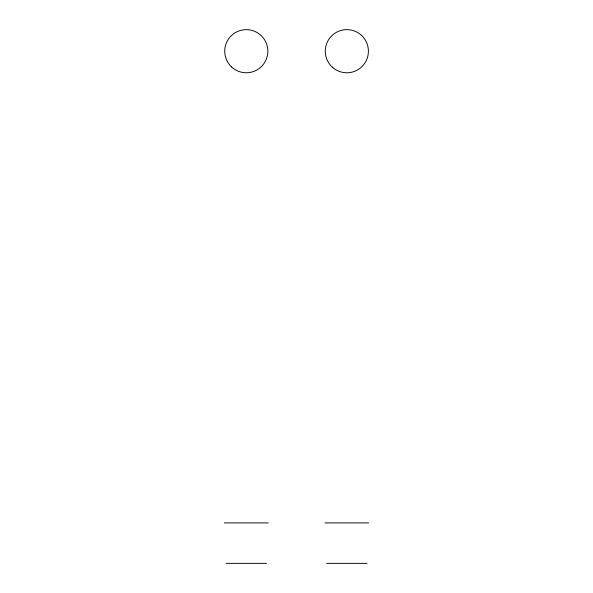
<?xml version="1.0" encoding="UTF-8"?>
<svg xmlns="http://www.w3.org/2000/svg" width="593" height="593" viewBox="0 0 593 593"><rect width="100%" height="100%" fill="white"/><g stroke="black" fill="none" stroke-linecap="round" stroke-linejoin="round"><path stroke-width="0.89" d="M224.332 522.915L268.266 522.915M325.016 522.915L368.668 522.915M226.089 563.35L266.509 563.35M326.624 563.35L367.06 563.35M332.302 67.135A21.563 21.563 0 0 0 367.905 55.838A21.563 21.563 0 0 0 340.323 30.651A21.563 21.563 0 0 0 332.302 67.135M231.411 66.809A21.563 21.563 0 0 0 267.25 56.298A21.563 21.563 0 0 0 240.232 30.517A21.563 21.563 0 0 0 231.411 66.809"/></g></svg>
